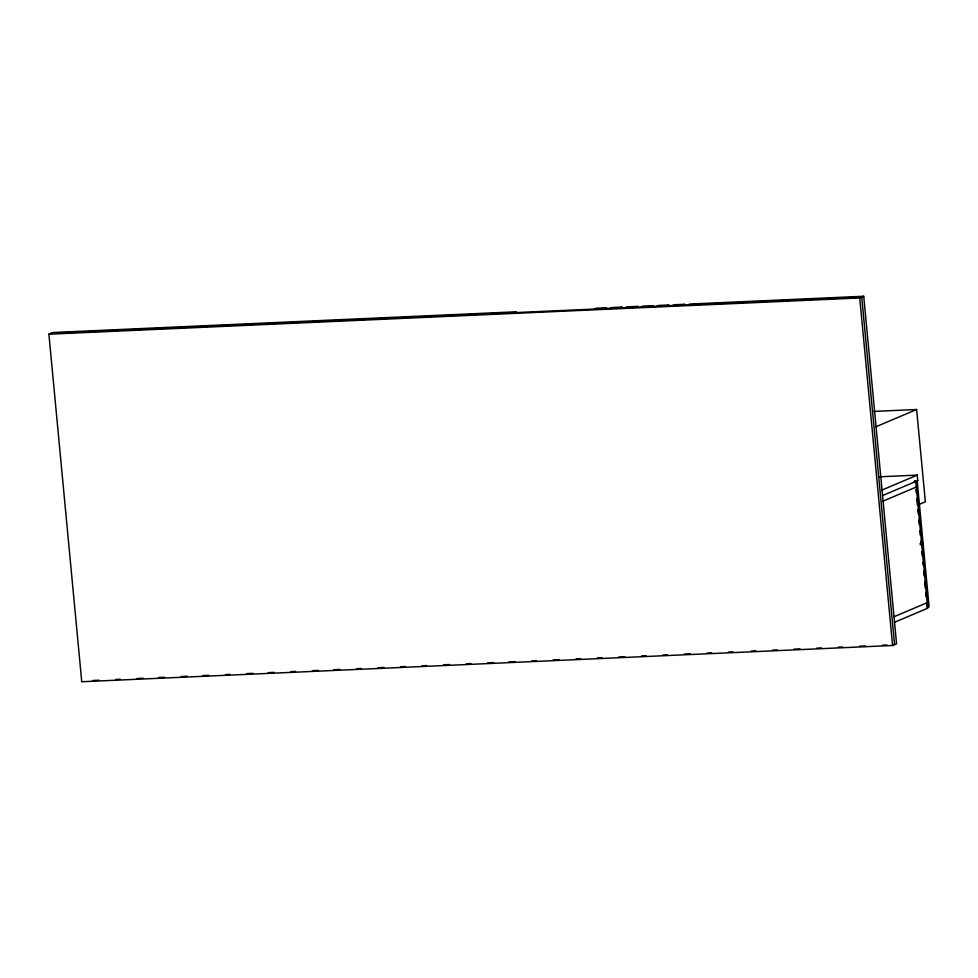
<?xml version="1.0" encoding="UTF-8"?>
<svg xmlns="http://www.w3.org/2000/svg" width="978" height="978" viewBox="0 0 978 978"><rect width="100%" height="100%" fill="white"/><g stroke="black" fill="none" stroke-linecap="round" stroke-linejoin="round"><path stroke-width="1.47" d="M687.974 304.879L689.967 304.036L863.721 296.261L896.569 643.805L892.584 645.492L81.749 681.739L48.9 334.195L52.885 332.508L516.213 311.799L514.22 312.642M594.147 309.072L596.14 308.229L606.568 307.764L604.575 308.608M609.783 308.376L611.776 307.532L622.204 307.055L620.211 307.911M625.419 307.667L627.411 306.823L637.839 306.358L635.847 307.202M641.067 306.97L643.059 306.126L653.475 305.662L651.482 306.505M656.703 306.273L658.695 305.429L669.123 304.965L667.13 305.808M672.338 305.576L674.331 304.733L684.759 304.268L682.766 305.112M48.9 334.195L859.735 297.96L863.721 296.261M875.958 426.738L916.63 409.501L925.347 501.775L918.342 504.746M882.034 490.027L917.242 475.112L917.755 480.65L882.559 495.565M915.249 482.13L917.242 481.286L923.11 543.413L921.117 544.257L920.836 541.225M883.073 501.103L916.288 487.02M894.014 616.739L927.217 602.668M894.528 622.277L927.743 608.206L915.763 481.494M50.893 333.351L861.728 297.116L894.577 644.649M873.953 411.408L916.63 409.501M879.21 476.812L917.242 475.112M914.723 480.785L917.755 480.65M914.185 481.421L917.242 481.286M920.066 543.548L923.11 543.413M920.176 544.783L923.232 544.636L929.1 606.763L927.107 607.607L926.679 603.071M92.886 680.48L98.986 680.211M115.746 679.453L120.318 679.258M137.091 678.5L143.179 678.231M158.424 677.546L164.524 677.277M181.285 676.531L187.385 676.263M202.629 675.578L208.717 675.309M225.49 674.551L230.062 674.355M246.823 673.597L252.923 673.329M268.168 672.644L274.256 672.375M291.028 671.629L295.601 671.421M312.361 670.676L318.461 670.395M333.706 669.722L339.794 669.441M356.567 668.695L361.139 668.487M377.899 667.742L383.999 667.473M400.76 666.715L405.332 666.519M422.105 665.761L426.677 665.566M443.437 664.808L449.538 664.539M466.298 663.793L470.87 663.585M487.631 662.84L493.731 662.571M508.976 661.886L515.076 661.605M531.836 660.859L536.409 660.651M553.169 659.905L559.269 659.637M576.03 658.891L580.602 658.683M597.375 657.937L601.947 657.729M618.707 656.984L624.808 656.703M641.568 655.957L646.14 655.749M662.913 655.003L667.485 654.795M684.245 654.05L690.346 653.781M707.106 653.023L711.678 652.827M728.451 652.069L733.023 651.874M751.312 651.055L755.884 650.847M772.644 650.101L777.217 649.893M793.989 649.147L800.077 648.866M816.85 648.121L821.422 647.913M838.183 647.167L842.755 646.959M859.515 646.213L865.616 645.945M882.388 645.199L886.96 644.991M915.958 489.709L916.252 492.741M916.826 498.792L917.388 504.856M917.829 509.404L918.256 513.951M918.831 520.015L919.259 524.563M919.833 530.614L920.261 535.162M921.802 551.543L922.242 556.091M922.816 562.154L923.098 565.186M923.672 571.25L924.1 575.798M924.675 581.849L925.249 587.912M925.677 592.46L926.105 597.008M859.735 297.96L892.584 645.492"/></g></svg>
